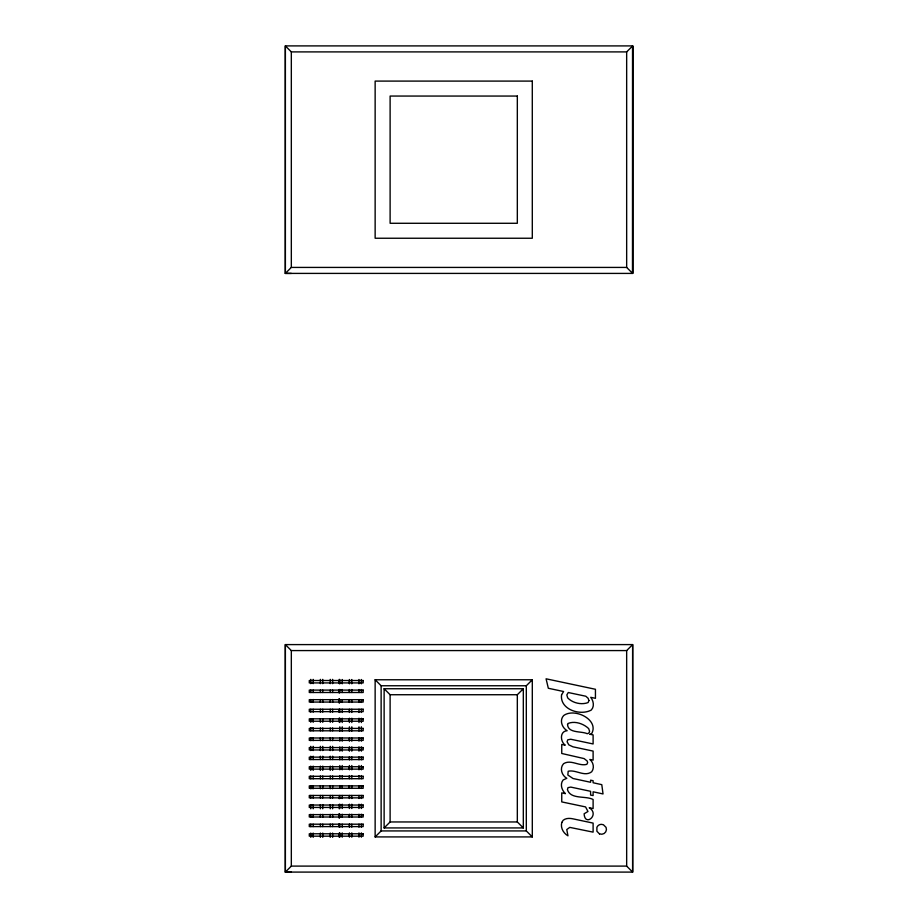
<?xml version="1.0" encoding="UTF-8"?>
<svg xmlns="http://www.w3.org/2000/svg" width="918" height="918" viewBox="0 0 918 918"><rect width="100%" height="100%" fill="white"/><g stroke="black" fill="none" stroke-linecap="round" stroke-linejoin="round"><path stroke-width="1.38" d="M291.327 872.1L285.349 872.077L285.349 644.597L632.651 644.597L632.651 872.1L285.349 872.089L285.349 644.597L291.327 650.575L626.661 650.575L632.651 644.597L632.64 872.089L626.661 866.099L626.661 650.575M291.327 273.415L285.349 273.403L285.349 45.9L632.651 45.911L632.651 273.415L285.349 273.403L285.349 45.923L291.327 51.901L626.661 51.901L632.651 45.923L632.582 273.403M339.258 712.116L339.258 709.304M339.258 702.293L339.258 699.493M339.258 692.482L339.258 690.095M339.258 683.646L339.258 679.377M339.247 836.298L339.247 833.487M339.247 826.487L339.247 823.675M339.258 818.076L339.258 813.864M349.402 837.193L349.402 832.89M349.402 827.152L349.402 824.284M349.402 817.123L349.402 814.255M349.402 808.517L349.402 804.214M349.402 798.488L349.402 795.619M349.402 788.447L349.402 785.578M349.402 778.418L349.402 775.549M349.402 769.812L349.402 765.509M349.402 759.783L349.402 756.914M349.402 751.176L349.402 746.873M349.402 741.147L349.402 738.279M349.402 731.107L349.402 726.804M349.402 722.512L349.402 718.209M349.402 712.471L349.402 709.603M349.402 702.442L349.402 699.573M349.402 692.401L349.402 689.533M349.402 683.807L349.402 679.504M632.617 45.911L632.64 273.415L626.661 267.425L626.661 51.901M285.349 273.415L291.327 267.425L626.661 267.425M285.349 872.089L291.327 866.099L626.661 866.099M375.141 836.918L381.131 830.928L526.312 830.928L532.302 836.918L532.302 679.768L375.141 679.768L375.141 836.918L532.302 836.918M384.126 827.933L390.116 821.954L390.116 694.731L384.126 688.741L523.317 688.741L523.317 827.933L384.126 827.933L384.126 688.741M523.317 827.933L517.327 821.954L517.327 694.731L523.317 688.741M375.141 679.768L381.131 685.757L526.312 685.757L532.302 679.768M590.228 734.239L591.479 733.941C599.775 719.941 574.496 707.399 563.618 715.592C559.246 720.343 562.045 727.767 567.14 730.728C559.51 731.244 560.278 741.675 565.247 745.186L561.747 744.441L561.747 753.483L584.123 758.589L587.199 761.045L587.658 762.64L586.854 764.338C579.189 766.599 570.847 759.048 563.572 763.707C559.395 768.194 561.77 775.549 566.831 778.303L563.159 779.956C559.739 784.11 561.793 790.329 565.419 793.645L561.747 792.865L561.747 801.907L585.581 806.922L587.968 811.489L584.135 813.773C584.766 827.313 600.234 814.53 589.218 807.748L593.108 808.551L593.108 799.509C585.764 795.504 570.468 799.739 567.45 789.595L567.955 787.655L570.766 787.093L590.595 791.305L590.595 795.068L593.108 795.562L593.108 791.798L603.034 793.944L601.783 784.66L593.108 782.756L593.108 780.713L590.595 780.185L590.595 782.274L572.993 778.498L567.84 775.01L568.185 771.258C575.884 769.353 584.491 777.213 591.708 771.774C594.589 768.01 593.441 762.365 589.861 759.45L593.108 760.127L593.108 751.085L572.993 746.827L568.827 744.877L567.083 741.744L567.749 739.816L570.766 739.242L593.108 743.959L593.108 734.916L589.769 734.239M390.116 694.731L517.327 694.731M310.295 728.295L313.049 728.295M310.295 788.401L313.049 788.401M390.116 821.954L517.327 821.954M599.5 833.934L596.895 831.26L596.895 827.37A4.854 4.854 0 0 1 601.439 824.353L603.39 824.731L606.064 827.37A4.957 4.957 0 0 1 599.569 833.865M339.247 680.399L339.247 683.199M339.247 690.21L339.247 693.01M339.258 698.621L339.258 702.832M526.312 685.757L526.312 830.928M381.131 685.757L381.131 830.928M361.371 679.504L361.371 683.807M361.371 689.533L361.371 692.493M361.371 699.573L361.371 702.442M361.371 709.247L361.371 712.471M361.371 718.209L361.371 722.512M361.371 726.804L361.371 731.107M361.371 737.992L361.371 741.147M361.371 746.873L361.371 751.176M361.371 756.914L361.371 759.783M361.371 765.509L361.371 769.812M361.371 775.549L361.371 778.693M361.371 785.578L361.371 788.447M361.371 795.458L361.371 798.488M361.371 804.214L361.371 808.517M361.371 814.255L361.371 817.123M361.371 824.192L361.371 827.152M361.371 832.89L361.371 837.193M358.984 679.504L358.984 683.807M358.984 689.533L358.984 692.493M358.984 699.573L358.984 702.442M358.984 709.247L358.984 712.471M358.984 718.209L358.984 722.512M358.984 726.804L358.984 731.107M358.984 737.992L358.984 741.147M358.984 746.873L358.984 751.176M358.984 756.914L358.984 759.783M358.984 765.509L358.984 769.812M358.984 775.549L358.984 778.693M358.984 785.578L358.984 788.447M358.984 795.458L358.984 798.488M358.984 804.214L358.984 808.517M358.984 814.255L358.984 817.123M358.984 824.192L358.984 827.152M358.984 832.89L358.984 837.193M351.801 679.504L351.801 683.807M351.801 689.533L351.801 692.493M351.801 699.573L351.801 702.442M351.801 709.247L351.801 712.471M351.801 718.209L351.801 722.512M351.801 726.804L351.801 731.107M351.801 737.992L351.801 741.147M351.801 746.873L351.801 751.176M351.801 756.914L351.801 759.783M351.801 765.509L351.801 769.812M351.801 775.549L351.801 778.693M351.801 785.578L351.801 788.447M351.801 795.458L351.801 798.488M351.801 804.214L351.801 808.517M351.801 814.255L351.801 817.123M351.801 824.192L351.801 827.152M351.801 832.89L351.801 837.193M349.402 680.513L349.402 682.912M349.402 690.095L349.402 692.493M349.402 699.677L349.402 702.063M349.402 709.247L349.402 711.645M349.402 718.828L349.402 721.227M349.402 728.41L349.402 730.808M349.402 737.992L349.402 740.378M349.402 747.562L349.402 749.96M349.402 757.143L349.402 759.542M349.402 766.725L349.402 769.123M349.402 776.307L349.402 778.693M349.402 785.877L349.402 788.275M349.402 795.458L349.402 797.857M349.402 805.04L349.402 807.438M349.402 814.622L349.402 817.009M349.402 824.192L349.402 826.59M349.402 833.774L349.402 836.172M342.219 679.504L342.219 683.807M342.219 689.533L342.219 692.493M342.219 699.573L342.219 702.442M342.219 709.247L342.219 712.471M342.219 718.209L342.219 722.512M342.219 726.804L342.219 731.107M342.219 737.992L342.219 741.147M342.219 746.873L342.219 751.176M342.219 756.914L342.219 759.783M342.219 765.509L342.219 769.812M342.219 775.549L342.219 778.693M342.219 785.578L342.219 788.447M342.219 795.458L342.219 798.488M342.219 804.214L342.219 808.517M342.219 814.255L342.219 817.123M342.219 824.192L342.219 827.152M342.219 832.89L342.219 837.193M339.821 679.504L339.821 683.807M339.821 689.533L339.821 692.493M339.821 699.573L339.821 702.442M339.821 709.247L339.821 712.471M339.821 718.209L339.821 722.512M339.821 726.804L339.821 731.107M339.821 737.992L339.821 741.147M339.821 746.873L339.821 751.176M339.821 756.914L339.821 759.783M339.821 765.509L339.821 769.812M339.821 775.549L339.821 778.693M339.821 785.578L339.821 788.447M339.821 795.458L339.821 798.488M339.821 804.214L339.821 808.517M339.821 814.255L339.821 817.123M339.821 824.192L339.821 827.152M339.821 832.89L339.821 837.182M339.258 689.498L339.258 692.344M339.258 698.908L339.258 702.947M339.258 709.465L339.258 712.322M339.258 718.025L339.258 722.305M339.258 795.585L339.258 798.671M339.258 804.375L339.258 808.792M339.258 813.75L339.258 817.789M339.258 824.215L339.258 827.198M339.258 833.051L339.258 837.319M332.637 679.366L332.637 683.646M332.637 690.095L332.637 692.493M332.637 699.493L332.637 702.293M332.637 709.247L332.637 712.116M332.637 718.714L332.637 722.305M332.637 727.963L332.637 730.808M332.637 737.854L332.637 740.677M332.637 746.334L332.637 750.58M332.637 756.225L332.637 759.542M332.637 766.117L332.637 770.363M332.637 776.02L332.637 778.843M332.637 785.877L332.637 788.734M332.637 795.458L332.637 797.983M332.637 804.581L332.637 808.792M332.637 814.404L332.637 817.204M332.637 824.192L332.637 826.602M332.637 833.051L332.637 837.319M330.25 679.366L330.25 683.646M330.25 690.095L330.25 692.493M330.25 699.493L330.25 702.293M330.25 709.247L330.25 712.116M330.25 718.714L330.25 722.305M330.25 727.963L330.25 730.808M330.25 737.854L330.25 740.677M330.25 746.334L330.25 750.58M330.25 756.225L330.25 759.542M330.25 766.117L330.25 770.363M330.25 776.02L330.25 778.843M330.25 785.877L330.25 788.734M330.25 795.458L330.25 797.983M330.25 804.581L330.25 808.792M330.25 814.404L330.25 817.204M330.25 824.192L330.25 826.602M330.25 833.051L330.25 837.319M322.757 679.366L322.757 683.646M322.757 690.095L322.757 692.493M322.757 699.493L322.757 702.293M322.757 709.247L322.757 712.116M322.757 718.714L322.757 722.305M322.757 727.963L322.757 730.808M322.757 737.854L322.757 740.677M322.757 746.334L322.757 750.58M322.757 756.225L322.757 759.542M322.757 766.117L322.757 770.363M322.757 776.02L322.757 778.843M322.757 785.877L322.757 788.734M322.757 795.458L322.757 797.983M322.757 804.581L322.757 808.792M322.757 814.392L322.757 817.204M322.757 824.192L322.757 826.602M322.757 833.051L322.757 837.319M320.371 679.366L320.371 683.646M320.371 690.095L320.371 692.493M320.371 699.493L320.371 702.293M320.371 709.247L320.371 712.116M320.371 718.714L320.371 722.305M320.371 727.963L320.371 730.808M320.371 737.854L320.371 740.677M320.371 746.334L320.371 750.58M320.371 756.225L320.371 759.542M320.371 766.117L320.371 770.363M320.371 776.02L320.371 778.843M320.371 785.877L320.371 788.734M320.371 795.458L320.371 797.983M320.371 804.581L320.371 808.792M320.371 814.392L320.371 817.204M320.371 824.192L320.371 826.602M320.371 833.051L320.371 837.319M313.187 679.366L313.187 683.646M313.187 690.095L313.187 692.493M313.187 699.493L313.187 702.304M313.187 709.247L313.187 712.116M313.187 718.714L313.187 722.305M313.187 727.963L313.187 730.808M313.187 737.854L313.187 740.677M313.187 746.334L313.187 750.58M313.187 756.225L313.187 759.542M313.187 766.117L313.187 770.363M313.187 776.02L313.187 778.843M313.187 785.877L313.187 788.734M313.187 795.458L313.187 797.983M313.187 804.581L313.187 808.792M313.187 814.392L313.187 817.204M313.187 824.192L313.187 826.602M313.187 833.051L313.187 837.319M310.789 679.366L310.789 683.646M310.789 690.095L310.789 692.493M310.789 699.493L310.789 702.304M310.789 709.247L310.789 712.116M310.789 718.714L310.789 722.305M310.789 727.963L310.789 730.808M310.789 737.854L310.789 740.677M310.789 746.334L310.789 750.58M310.789 756.225L310.789 759.542M310.789 766.117L310.789 770.363M310.789 776.02L310.789 778.843M310.789 785.877L310.789 788.734M310.789 795.458L310.789 797.983M310.789 804.581L310.789 808.792M310.789 814.392L310.789 817.204M310.789 824.192L310.789 826.602M310.789 833.051L310.789 837.319M291.327 51.901L291.327 267.425M291.327 650.575L291.327 866.099M561.564 694.765C559.59 709.534 580.348 716.074 591.261 710.062C594.623 706.527 593.533 700.836 590.722 697.313L595.438 698.323L595.438 689.28L546.072 678.804L548.333 688.27L563.618 691.518L561.564 694.765M567.542 724.474C567.955 733.459 581.576 730.98 587.141 733.666L587.83 733.539A2.387 2.387 0 0 0 589.528 731.095L588.668 728.594C583.561 723.705 574.852 720.664 568.104 723.453L567.542 724.474M588.92 700.549L588.117 702.557C581.484 705.127 572.568 703.073 567.68 697.864L566.831 694.915L568.276 692.528L585.822 696.234L588.14 698.3L588.92 700.549M561.816 822.425C560.267 827.657 563.365 833.234 567.955 835.805L566.773 829.551L569.768 827.382L593.108 832.133L593.108 823.102L572.993 818.845C569.688 818.122 565.89 818.03 563.159 820.29L561.816 822.425M532.302 81.094L375.141 81.094L375.141 238.244L532.302 238.244L532.291 81.094M517.327 96.057L390.116 96.057L390.116 223.281L517.327 223.281L517.327 96.057M363.172 680.513L309.286 680.513L309.286 682.912L363.172 682.912L363.172 680.513M363.172 690.095L309.286 690.095L309.286 692.493L363.172 692.493L363.172 690.095M363.172 699.677L309.286 699.677L309.286 702.063L363.172 702.063L363.172 699.677M363.172 709.247L309.286 709.247L309.286 711.645L363.172 711.645L363.172 709.247M363.172 718.828L309.286 718.828L309.286 721.227L363.172 721.227L363.172 718.828M363.172 728.41L309.286 728.41L309.286 730.808L363.172 730.808L363.172 728.41M363.172 737.992L309.286 737.992L309.286 740.378L363.172 740.378L363.172 737.992M363.172 747.562L309.286 747.562L309.286 749.96L363.172 749.96L363.172 747.562M363.172 757.143L309.286 757.143L309.286 759.542L363.172 759.542L363.172 757.143M363.172 766.725L309.286 766.725L309.286 769.123L363.172 769.123L363.172 766.725M363.172 776.307L309.286 776.307L309.286 778.693L363.172 778.693L363.172 776.307M363.172 785.877L309.286 785.877L309.286 788.275L363.172 788.275L363.172 785.877M363.172 795.458L309.286 795.458L309.286 797.857L363.172 797.857L363.172 795.458M363.172 805.04L309.286 805.04L309.286 807.438L363.172 807.438L363.172 805.04M363.172 814.622L309.286 814.622L309.286 817.009L363.172 817.009L363.172 814.622M363.172 824.192L309.286 824.192L309.286 826.59L363.172 826.59L363.172 824.192M363.172 833.774L309.286 833.774L309.286 836.172L363.172 836.172L363.172 833.774"/></g></svg>
